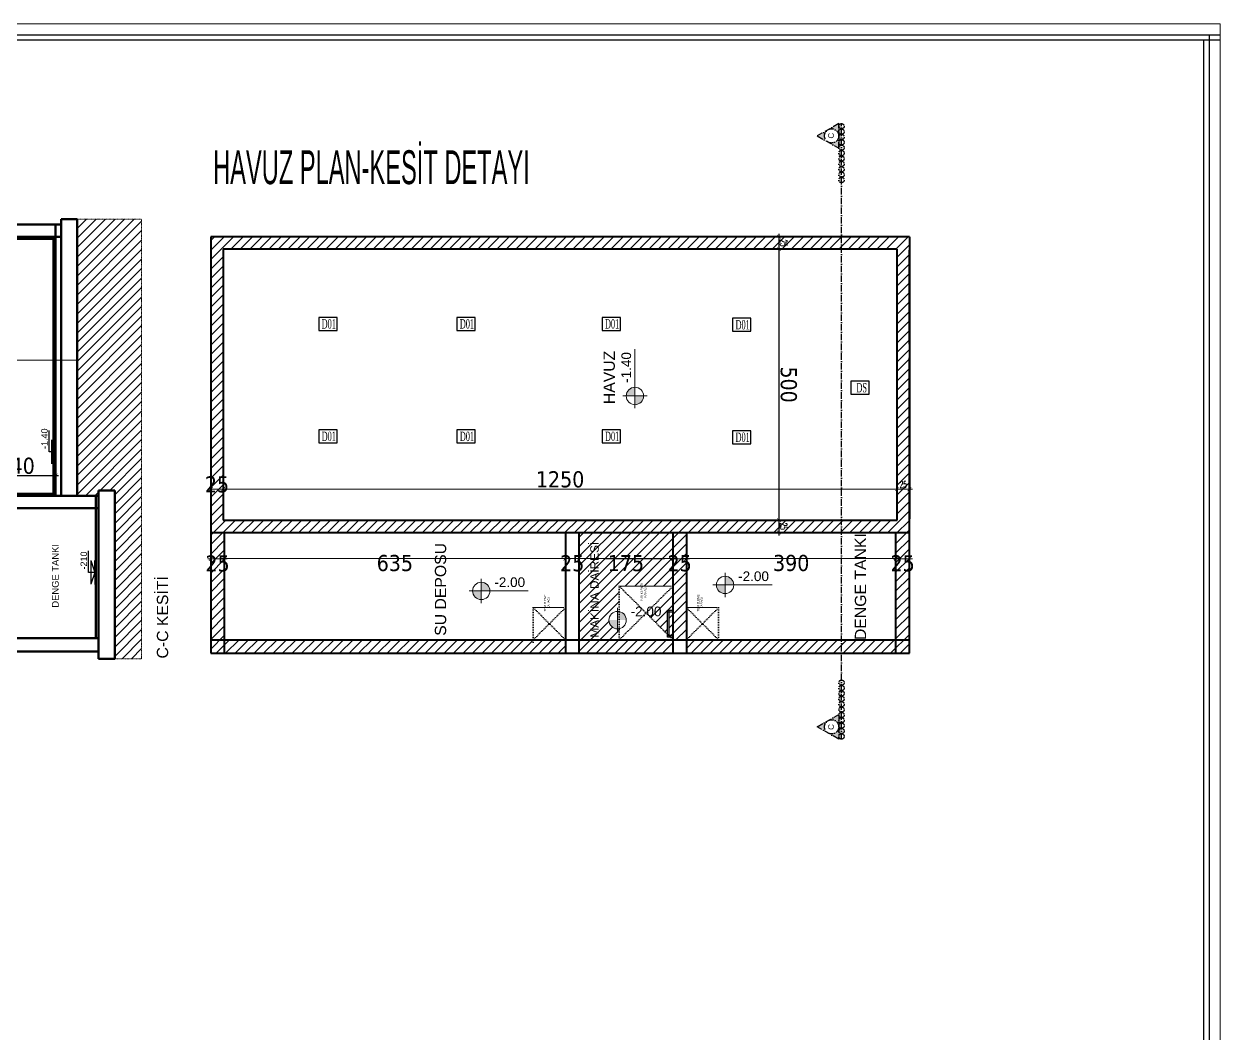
# Model space of a CAD drawing. Extents: x 775040 to 808375, y 4159409 to 4163651.
# Drawn here: x 806150 to 808375, y 4161411 to 4163289 of the extents above; entities that cross this region are included whole.
import ezdxf
from ezdxf.enums import TextEntityAlignment as Align

# ---------------------------------------------------------------- set-up
doc = ezdxf.new("R2010")
doc.units = 0
doc.header["$MEASUREMENT"] = 0
doc.header["$PDMODE"] = 3
for name, pattern in [('ACAD_ISO07W100', [3, 0, -3]), ('ACAD_ISO10W100', [18, 12, -3, 0, -3]), ('DASHED2', [0.1875, 0.125, -0.0625]), ('DUZ', [500, 500])]:
    doc.linetypes.add(name, pattern=pattern)
doc.layers.get('0').update_dxf_attribs({"linetype": 'DUZ'})
for name, color, linetype, lineweight in [('betonarme', 7, 'Continuous', 50), ('İNCE DÖŞEME', 252, 'Continuous', 9), ('KALIN', 30, 'Continuous', 18), ('Z_antet', 31, 'Continuous', 30), ('Z_dış ölçü', 115, 'Continuous', 25), ('Z_g3', 3, 'Continuous', 13), ('Z_iç ölçü dikey', 111, 'Continuous', 25), ('Z_iç ölçü yatay', 75, 'Continuous', 20), ('Z_kesit yazısı', 190, 'Continuous', 18), ('Z_kesit çizgisi', 6, 'ACAD_ISO10W100', 30), ('Z_kolon', 2, 'Continuous', 40), ('Z_tarama', 8, 'Continuous', 5), ('Z_yazı', 4, 'Continuous', 20), ('ÖLÇÜ', 7, 'Continuous', 30)]:
    doc.layers.add(name, color=color, linetype=linetype, lineweight=lineweight)
doc.layers.add('kot', color=4, linetype='Continuous')
doc.layers.add('YAZıMAHAL', color=4, linetype='Continuous')
doc.styles.add('ARIAL', font='ariblk.ttf', dxfattribs={"height": 1})
doc.styles.add('ETÜT', font='tahoma.ttf', dxfattribs={"height": 30})
doc.styles.add('KOT', font='ROMANS.SHX')
doc.styles.add('OLCUIC', font='ROMANS.SHX', dxfattribs={"width": 0.5})
doc.styles.add('SIMPLEX', font='arial.ttf', dxfattribs={"width": 0.5})
doc.styles.add('ÖLÇÜ', font='times.ttf', dxfattribs={"height": 15})
doc.styles.add('ÖLÇÜAKS', font='arial.ttf', dxfattribs={"height": 15})
doc.dimstyles.get("Standard").update_dxf_attribs({"dimtxt": 0.18, "dimasz": 0.18, "dimexe": 0.18, "dimexo": 0.0625, "dimgap": 0.09, "dimtad": 0, "dimtih": 1, "dimtoh": 1, "dimdec": 4, "dimzin": 0, "dimdsep": 46, "dimtxsty": 'Standard', "dimcen": 0.09, "dimadec": 0, "dimazin": 0, "dimtfac": 1, "dimtdec": 4, "dimtofl": 0, "dimtmove": 0, "dimatfit": 3, "dimfxl": 0, "dimtolj": 1, "dimtzin": 0, "dimarcsym": 0})

# ---------------------------------------------------------------- blocks, each defined once
blk = doc.blocks.new('_ARCHTICK')
at = {"color": 0, "linetype": 'ByBlock', "const_width": 0.15}
blk.add_lwpolyline([(-0.5, -0.5), (0.5, 0.5)], dxfattribs=at)
blk = doc.blocks.new('A$C4CFC0E7D')
at = {"layer": 'kot'}
for p, q in [((56, 0, 0), (0, 0, 0)), ((112, 20, 0), (1, 20, 0)), ((56, 0, 0), (1, 20, 0)), ((56, 0, 0), (56, 30, 0)), ((56, 30, 0), (156, 30, 0)), ((112, 20, 0), (56, 0, 0)), ((56, 0, 0), (112, 0, 0))]:
    blk.add_line(p, q, dxfattribs=at)
at = {"layer": 'kot', "style": 'ÖLÇÜAKS'}
blk.add_attdef('45', (69.9, 37.1, 0), '', height=30, dxfattribs=at)
blk = doc.blocks.new('*D1177')
at = {"layer": 'Defpoints', "color": 0, "transparency": 16777216}
for p in [(806208.5, 4162448.3), (806063.5, 4162410.7), (806208.5, 4162410.7)]:
    blk.add_point(p, dxfattribs=at)
at = {"layer": 'Z_iç ölçü dikey', "color": 0, "lineweight": -2, "transparency": 16777216}
blk.add_line((806058, 4162448.3), (806214, 4162448.3), dxfattribs=at)
at = {"layer": 'Z_iç ölçü dikey', "color": 0, "linetype": 'Continuous', "lineweight": -2, "transparency": 16777216}
for p, q in [((806063.5, 4162447.8), (806063.5, 4162453.6)), ((806208.5, 4162447.8), (806208.5, 4162453.6))]:
    blk.add_line(p, q, dxfattribs=at)
at = {"layer": 'Z_iç ölçü dikey', "color": 0, "lineweight": -2, "transparency": 16777216, "xscale": 7, "yscale": 7, "zscale": 7, "rotation": 180}
blk.add_blockref('_ARCHTICK', (806063.5, 4162448.3), dxfattribs=at)
at = {"layer": 'Z_iç ölçü dikey', "color": 0, "lineweight": -2, "transparency": 16777216, "xscale": 7, "yscale": 7, "zscale": 7}
blk.add_blockref('_ARCHTICK', (806208.5, 4162448.3), dxfattribs=at)
at = {"layer": 'Z_iç ölçü dikey', "color": 0, "transparency": 16777216, "insert": (806136, 4162466.4), "char_height": 30, "attachment_point": 5, "style": 'ETÜT'}
blk.add_mtext('\\A1;140', dxfattribs=at)

msp = doc.modelspace()

# ---------------------------------------------------------------- hatches: boundary and pattern name
at = {"layer": 'Z_kesit çizgisi', "lineweight": 30}
h = msp.add_hatch(color=256, dxfattribs=at)
h.paths.add_polyline_path([(807625.9, 4163080.44), (807645.9, 4163091.9, 0.5750713), (807645.9, 4163068.98)])
h.paths.add_polyline_path([(807652.57, 4163093.69, 0.1290494), (807646.06, 4163091.99), (807665.9, 4163103.35), (807665.9, 4163080.44), (807665.9, 4163057.53), (807646.06, 4163068.89, 0.1290494), (807652.57, 4163067.18, 1)])
h = msp.add_hatch(color=256, dxfattribs=at)
h.paths.add_polyline_path([(807670.9, 4163003.35), (807670.9, 4162993.35, -1)])
h.paths.add_polyline_path([(807670.9, 4163013.35), (807670.9, 4163003.35, -1)])
h.paths.add_polyline_path([(807670.9, 4163023.35), (807670.9, 4163013.35, -1)])
h.paths.add_polyline_path([(807670.9, 4163033.35), (807670.9, 4163023.35, -1)])
h.paths.add_polyline_path([(807670.9, 4163043.35), (807670.9, 4163033.35, -1)])
h.paths.add_polyline_path([(807670.9, 4163053.35), (807670.9, 4163043.35, -1)])
h.paths.add_polyline_path([(807670.9, 4163063.35), (807670.9, 4163053.35, -1)])
h.paths.add_polyline_path([(807670.9, 4163073.35), (807670.9, 4163063.35, -1)])
h.paths.add_polyline_path([(807670.9, 4163083.35), (807670.9, 4163073.35, -1)])
h.paths.add_polyline_path([(807670.9, 4163093.35), (807670.9, 4163083.35, -1)])
h.paths.add_polyline_path([(807670.9, 4163103.35), (807670.9, 4163093.35, -1)])
h = msp.add_hatch(color=256, dxfattribs=at)
h.paths.add_polyline_path([(807670.9, 4162057.98), (807670.9, 4162067.98, 1)])
h.paths.add_polyline_path([(807670.9, 4162047.98), (807670.9, 4162057.98, 1)])
h.paths.add_polyline_path([(807670.9, 4162037.98), (807670.9, 4162047.98, 1)])
h.paths.add_polyline_path([(807670.9, 4162027.98), (807670.9, 4162037.98, 1)])
h.paths.add_polyline_path([(807670.9, 4162017.98), (807670.9, 4162027.98, 1)])
h.paths.add_polyline_path([(807670.9, 4162007.98), (807670.9, 4162017.98, 1)])
h.paths.add_polyline_path([(807670.9, 4161997.98), (807670.9, 4162007.98, 1)])
h.paths.add_polyline_path([(807670.9, 4161987.98), (807670.9, 4161997.98, 1)])
h.paths.add_polyline_path([(807670.9, 4161977.98), (807670.9, 4161987.98, 1)])
h.paths.add_polyline_path([(807670.9, 4161967.98), (807670.9, 4161977.98, 1)])
h.paths.add_polyline_path([(807670.9, 4161957.98), (807670.9, 4161967.98, 1)])
h = msp.add_hatch(color=256, dxfattribs=at)
h.paths.add_polyline_path([(807625.9, 4161980.9), (807645.9, 4161969.44, -0.5750713), (807645.9, 4161992.35)])
h.paths.add_polyline_path([(807652.57, 4161967.64, -0.1290494), (807646.06, 4161969.35), (807665.9, 4161957.98), (807665.9, 4161980.9), (807665.9, 4162003.81), (807646.06, 4161992.44, -0.1290494), (807652.57, 4161994.15, -1)])
at = {"layer": 'Z_tarama', "linetype": 'DASHED2'}
h = msp.add_hatch(dxfattribs=at)
h.set_pattern_fill('ANSI31', color=256, scale=100, style=0)
h.set_pattern_definition([(45, (-14153.645, -1402.22), (-8.838834765, 8.838834765), [])])
h.paths.add_polyline_path([(806368.54, 4162925.66), (806248.54, 4162925.66), (806248.54, 4162915.66), (806248.54, 4162410.66), (806288.54, 4162410.66), (806288.54, 4162420.66), (806318.54, 4162420.66), (806318.54, 4162410.66), (806318.54, 4162117.66), (806318.54, 4162107.66), (806368.54, 4162107.66)])
h = msp.add_hatch(dxfattribs=at)
h.set_pattern_fill('ANSI31', color=256, scale=100, style=0)
h.paths.add_polyline_path([(807554.51, 4162892.66), (807549.21, 4162892.66), (806497.29, 4162892.66), (806497.29, 4162423.05), (806520.29, 4162423.05), (806520.29, 4162428.35), (806520.29, 4162869.66), (807554.51, 4162869.66), (807554.51, 4162875.16)])
h.paths.add_polyline_path([(807670.9, 4162892.66), (807554.51, 4162892.66), (807554.51, 4162869.66), (807555.01, 4162869.66), (807670.9, 4162869.66)])
h.paths.add_polyline_path([(807797.29, 4162892.66), (807670.9, 4162892.66), (807670.9, 4162869.66), (807774.29, 4162869.66), (807774.29, 4162423.05), (807779.79, 4162423.05), (807797.29, 4162423.05), (807797.29, 4162428.35)])
h.paths.add_polyline_path([(807797.29, 4162423.05), (807774.29, 4162423.05), (807774.29, 4162422.55), (807774.29, 4162365.66), (807670.9, 4162365.66), (807670.9, 4162342.66), (807797.29, 4162342.66)])
h.paths.add_polyline_path([(807554.51, 4162365.66), (807549.21, 4162365.66), (806520.29, 4162365.66), (806520.29, 4162423.05), (806497.29, 4162423.05), (806497.29, 4162422.55), (806497.29, 4162342.66), (807554.51, 4162342.66)])
h.paths.add_polyline_path([(807670.9, 4162365.66), (807554.51, 4162365.66), (807554.51, 4162342.66), (807555.01, 4162342.66), (807670.9, 4162342.66)])
h.paths.add_polyline_path([(807670.9, 4162142.66), (807382.29, 4162142.66), (807382.29, 4162137.66), (807382.29, 4162117.66), (807670.9, 4162117.66)])
h.paths.add_polyline_path([(807797.29, 4162293.74), (807772.29, 4162293.74), (807772.29, 4162288.44), (807772.29, 4162142.66), (807797.29, 4162142.66)])
h.paths.add_polyline_path([(807772.29, 4162142.66), (807670.9, 4162142.66), (807670.9, 4162117.66), (807772.29, 4162117.66)])
h.paths.add_polyline_path([(807797.29, 4162142.66), (807772.29, 4162142.66), (807772.29, 4162117.66), (807797.29, 4162117.66)])
h.paths.add_polyline_path([(807797.29, 4162342.66), (807772.29, 4162342.66), (807772.29, 4162293.74), (807797.29, 4162293.74)])
h.paths.add_polyline_path([(807382.29, 4162342.66), (807157.29, 4162342.66), (807157.29, 4162142.66), (807257.29, 4162142.66), (807257.29, 4162163.48, -0.4717418), (807237.99, 4162179.39, -0.4717418), (807257.29, 4162195.29), (807257.29, 4162242.66), (807357.29, 4162242.66), (807307.29, 4162192.66), (807347.29, 4162152.66), (807347.29, 4162197.66), (807350.29, 4162197.66), (807350.29, 4162149.66), (807357.29, 4162142.66), (807382.29, 4162142.66)])
h.paths.add_polyline_path([(807357.29, 4162294.01), (807357.54, 4162294.01), (807360.79, 4162297.26), (807360.79, 4162297.51)], flags=16)
h.paths.add_polyline_path([(807182.29, 4162293.82), (807182.29, 4162294.01), (807178.79, 4162290.51), (807178.79, 4162290.32)], flags=16)
h.paths.add_polyline_path([(807357.29, 4162142.66), (807182.29, 4162142.66), (807182.29, 4162117.66), (807357.29, 4162117.66)])
h.paths.add_polyline_path([(807157.29, 4162142.66), (806522.29, 4162142.66), (806522.29, 4162117.66), (807157.29, 4162117.66)])
h.paths.add_polyline_path([(806522.29, 4162342.66), (806497.29, 4162342.66), (806497.29, 4162142.66), (806522.29, 4162142.66)])
h.paths.add_polyline_path([(806522.29, 4162142.66), (806497.29, 4162142.66), (806497.29, 4162117.66), (806522.29, 4162117.66)])
h.paths.add_polyline_path([(807182.29, 4162342.66), (807157.29, 4162342.66), (807157.29, 4162142.66), (807182.29, 4162142.66)], flags=16)
h.paths.add_polyline_path([(806478.75, 4162401.09), (806538.8, 4162401.09), (806538.8, 4162465.9), (806478.75, 4162465.9)], flags=9)
h.paths.add_polyline_path([(807553.89, 4162889.34), (807553.89, 4162872.97), (807572.64, 4162872.97), (807572.64, 4162889.34)], flags=9)
h.paths.add_polyline_path([(807777.61, 4162422.43), (807793.98, 4162422.43), (807793.98, 4162441.18), (807777.61, 4162441.18)], flags=9)
h.paths.add_polyline_path([(807553.89, 4162362.34), (807553.89, 4162345.97), (807572.64, 4162345.97), (807572.64, 4162362.34)], flags=9)
h.paths.add_polyline_path([(807754.75, 4162254.28), (807814.8, 4162254.28), (807814.8, 4162319.09), (807754.75, 4162319.09)], flags=9)
h.paths.add_polyline_path([(807339.75, 4162254.3), (807399.8, 4162254.3), (807399.8, 4162319.11), (807339.75, 4162319.11)], flags=9)
h.paths.add_polyline_path([(807139.75, 4162254.36), (807199.8, 4162254.36), (807199.8, 4162319.17), (807139.75, 4162319.17)], flags=9)
h.paths.add_polyline_path([(807227.31, 4162254.55), (807309.88, 4162254.55), (807309.88, 4162319.35), (807227.31, 4162319.35)], flags=24)
h.paths.add_polyline_path([(807274.21, 4162176.75), (807340.53, 4162176.75), (807340.53, 4162213.85), (807274.21, 4162213.85)], flags=25)
h.paths.add_polyline_path([(807310.86, 4162214.26), (807310.86, 4162248.93), (807295.24, 4162248.93), (807295.24, 4162214.26)], flags=25)
h.paths.add_polyline_path([(807229.43, 4162142.9), (807229.43, 4162329.28), (807196.97, 4162329.28), (807196.97, 4162142.9)], flags=24)
h.paths.add_polyline_path([(806479.75, 4162253.95), (806539.8, 4162253.95), (806539.8, 4162318.75), (806479.75, 4162318.75)], flags=9)
at = {"layer": 'Z_yazı', "linetype": 'Continuous'}
h = msp.add_hatch(color=256, dxfattribs=at)
h.paths.add_polyline_path([(807270.32, 4162596.52), (807286.52, 4162596.52), (807286.52, 4162612.72, 0.4142136)])
h.paths.add_polyline_path([(807286.52, 4162596.52), (807286.52, 4162580.32, 0.4142136), (807302.72, 4162596.52)])
h = msp.add_hatch(color=256, dxfattribs=at)
h.paths.add_polyline_path([(807000.55, 4162250), (807000.55, 4162233.8), (807016.75, 4162233.8, 0.4142136)])
h.paths.add_polyline_path([(807000.55, 4162233.8), (806984.35, 4162233.8, 0.4142136), (807000.55, 4162217.6)])
h = msp.add_hatch(color=256, dxfattribs=at)
h.paths.add_polyline_path([(807454.27, 4162261.08), (807454.27, 4162244.88), (807470.47, 4162244.88, 0.4142136)])
h.paths.add_polyline_path([(807454.27, 4162244.88), (807438.07, 4162244.88, 0.4142136), (807454.27, 4162228.68)])
h = msp.add_hatch(color=256, dxfattribs=at)
h.paths.add_polyline_path([(807254.19, 4162195.59), (807254.19, 4162179.39), (807270.39, 4162179.39, 0.4142136)])
h.paths.add_polyline_path([(807254.19, 4162179.39), (807237.99, 4162179.39, 0.4142136), (807254.19, 4162163.19)])

# ---------------------------------------------------------------- linework, layer by layer
at = {"layer": 'betonarme'}
for p, q in [((806123.54, 4162915.66), (806218.54, 4162915.66)), ((806208.54, 4162915.66), (806208.54, 4162855.8)), ((806248.54, 4162925.66), (806218.54, 4162925.66)), ((806218.54, 4162925.66), (806218.54, 4162915.66)), ((806218.54, 4162915.66), (806218.54, 4162855.8)), ((806248.54, 4162915.66), (806248.54, 4162925.66)), ((806248.54, 4162410.66), (806248.54, 4162915.66)), ((806058.54, 4162891.16), (806207.04, 4162891.16)), ((806058.54, 4162890.66), (806206.54, 4162890.66)), ((806063.54, 4162892.66), (806218.54, 4162892.66)), ((806206.54, 4162890.66), (806206.54, 4162855.8)), ((806207.04, 4162891.16), (806207.04, 4162855.8)), ((806208.54, 4162410.66), (806208.54, 4162855.8)), ((806218.54, 4162410.66), (806218.54, 4162855.8)), ((806318.54, 4162420.66), (806288.54, 4162420.66)), ((806288.54, 4162420.66), (806288.54, 4162410.66)), ((806318.54, 4162410.66), (806318.54, 4162420.66)), ((806063.54, 4162410.66), (806288.54, 4162410.66)), ((806283.54, 4162145.8), (806283.54, 4162410.66)), ((806288.54, 4162117.66), (806288.54, 4162410.66)), ((806318.54, 4162117.66), (806318.54, 4162410.66)), ((806123.54, 4162387.66), (806288.54, 4162387.66)), ((806288.54, 4162145.8), (806078.54, 4162145.8)), ((806288.54, 4162120.8), (806063.54, 4162120.8)), ((806288.54, 4162107.66), (806288.54, 4162117.66)), ((806318.54, 4162117.66), (806318.54, 4162107.66)), ((806318.54, 4162107.66), (806288.54, 4162107.66))]:
    msp.add_line(p, q, dxfattribs=at)
at = {"layer": 'İNCE DÖŞEME'}
for p, q in [((806058.54, 4162889.66), (806205.54, 4162889.66)), ((806058.54, 4162888.66), (806204.54, 4162888.66)), ((806058.54, 4162887.66), (806203.54, 4162887.66)), ((806203.54, 4162887.66), (806203.54, 4162855.8)), ((806204.54, 4162888.66), (806204.54, 4162855.8)), ((806205.54, 4162889.66), (806205.54, 4162855.8)), ((806203.54, 4162415.66), (806203.54, 4162855.8)), ((806204.54, 4162414.66), (806204.54, 4162855.8)), ((806205.54, 4162413.66), (806205.54, 4162855.8)), ((806206.54, 4162412.66), (806206.54, 4162855.8)), ((806207.04, 4162412.16), (806207.04, 4162855.8)), ((806058.54, 4162415.66), (806203.54, 4162415.66)), ((806058.54, 4162414.66), (806204.54, 4162414.66)), ((806058.54, 4162413.66), (806205.54, 4162413.66)), ((806058.54, 4162412.66), (806206.54, 4162412.66)), ((806058.54, 4162412.16), (806207.04, 4162412.16))]:
    msp.add_line(p, q, dxfattribs=at)
at = {"layer": 'KALIN'}
for p, q in [((808375.4, 4163288.75), (801720.3, 4163288.75)), ((801740.3, 4163288.75), (808375.4, 4163288.75)), ((808375.4, 4159408.75), (808375.4, 4163288.75)), ((808375.4, 4163288.75), (808375.4, 4159408.75))]:
    msp.add_line(p, q, dxfattribs=at)
at = {"layer": 'Z_antet'}
for p, q in [((801860.3, 4163268.75), (808375.4, 4163268.75)), ((808355.4, 4163268.75), (808355.4, 4159428.75)), ((808375.4, 4163258.75), (801870.3, 4163258.75)), ((808345.4, 4159438.75), (808345.4, 4163258.75))]:
    msp.add_line(p, q, dxfattribs=at)
at = {"layer": 'Z_dış ölçü', "color": 0, "linetype": 'ACAD_ISO07W100', "lineweight": 20}
for p, q in [((807257.29, 4162242.66), (807357.29, 4162242.66)), ((807257.29, 4162142.66), (807357.29, 4162242.66)), ((807257.29, 4162242.66), (807357.29, 4162142.66)), ((807257.29, 4162242.66), (807257.29, 4162142.66)), ((807097.29, 4162202.66), (807157.29, 4162202.66)), ((807157.29, 4162142.66), (807097.29, 4162202.66)), ((807097.29, 4162202.66), (807097.29, 4162142.66)), ((807097.29, 4162142.66), (807157.29, 4162202.66)), ((807097.29, 4162137.66), (807097.29, 4162197.66)), ((807157.29, 4162202.66), (807157.29, 4162142.66)), ((807382.29, 4162202.66), (807442.29, 4162202.66)), ((807442.29, 4162142.66), (807382.29, 4162202.66)), ((807382.29, 4162202.66), (807382.29, 4162142.66)), ((807382.29, 4162142.66), (807442.29, 4162202.66)), ((807382.29, 4162137.66), (807382.29, 4162197.66)), ((807442.29, 4162202.66), (807442.29, 4162142.66))]:
    msp.add_line(p, q, dxfattribs=at)
at = {"layer": 'Z_g3'}
msp.add_line((805913.16, 4162663.16), (806248.54, 4162663.16), dxfattribs=at)
at = {"layer": 'Z_iç ölçü dikey', "linetype": 'Continuous'}
for p, q in [((807555.01, 4162892.66), (807549.21, 4162892.66)), ((807555.01, 4162869.66), (807549.21, 4162869.66)), ((807555.01, 4162869.66), (807549.21, 4162869.66)), ((807555.01, 4162365.66), (807549.21, 4162365.66)), ((807555.01, 4162365.66), (807549.21, 4162365.66)), ((807555.01, 4162342.66), (807549.21, 4162342.66))]:
    msp.add_line(p, q, dxfattribs=at)
at = {"layer": 'Z_iç ölçü dikey'}
for p, q in [((807554.51, 4162898.16), (807554.51, 4162864.16)), ((807554.51, 4162875.16), (807554.51, 4162360.16)), ((807554.51, 4162371.16), (807554.51, 4162337.16))]:
    msp.add_line(p, q, dxfattribs=at)
at = {"layer": 'Z_iç ölçü dikey', "color": 5, "linetype": 'Continuous'}
for p, q in [((807347.29, 4162147.66), (807347.29, 4162197.66)), ((807347.29, 4162197.66), (807357.29, 4162197.66)), ((807350.29, 4162147.66), (807350.29, 4162197.66)), ((807347.29, 4162194.66), (807357.29, 4162194.66)), ((807357.29, 4162150.66), (807347.29, 4162150.66)), ((807357.29, 4162147.66), (807347.29, 4162147.66))]:
    msp.add_line(p, q, dxfattribs=at)
at = {"layer": 'Z_iç ölçü yatay'}
for p, q in [((806525.79, 4162423.05), (806491.79, 4162423.05)), ((807779.79, 4162423.05), (806514.79, 4162423.05)), ((807802.79, 4162423.05), (807768.79, 4162423.05)), ((806527.79, 4162293.41), (806491.79, 4162293.41)), ((806497.29, 4162301.41), (806497.29, 4162288.11)), ((806516.79, 4162294.15), (807162.79, 4162294.15)), ((806522.29, 4162301.41), (806522.29, 4162288.11)), ((806522.29, 4162286.15), (806522.29, 4162299.45)), ((807187.79, 4162293.82), (807151.79, 4162293.82)), ((807157.29, 4162301.82), (807157.29, 4162288.52)), ((807157.29, 4162286.15), (807157.29, 4162299.45)), ((807176.79, 4162294.01), (807362.79, 4162294.01)), ((807182.29, 4162302.01), (807182.29, 4162288.71)), ((807182.29, 4162301.82), (807182.29, 4162288.52)), ((807351.79, 4162293.76), (807387.79, 4162293.76)), ((807357.29, 4162302.01), (807357.29, 4162288.71)), ((807357.29, 4162301.76), (807357.29, 4162288.46)), ((807376.79, 4162294.29), (807777.79, 4162294.29)), ((807382.29, 4162302.29), (807382.29, 4162288.99)), ((807382.29, 4162301.76), (807382.29, 4162288.46)), ((807766.79, 4162293.74), (807802.79, 4162293.74)), ((807772.29, 4162302.29), (807772.29, 4162288.99)), ((807772.29, 4162301.74), (807772.29, 4162288.44)), ((807797.29, 4162301.74), (807797.29, 4162288.44))]:
    msp.add_line(p, q, dxfattribs=at)
at = {"layer": 'Z_iç ölçü yatay', "linetype": 'Continuous'}
for p, q in [((806497.29, 4162422.55), (806497.29, 4162428.35)), ((806520.29, 4162422.55), (806520.29, 4162428.35)), ((806520.29, 4162422.55), (806520.29, 4162428.35)), ((807774.29, 4162422.55), (807774.29, 4162428.35)), ((807774.29, 4162422.55), (807774.29, 4162428.35)), ((807797.29, 4162422.55), (807797.29, 4162428.35))]:
    msp.add_line(p, q, dxfattribs=at)
at = {"layer": 'Z_kesit çizgisi'}
msp.add_line((807670.9, 4161957.98), (807670.9, 4163103.35), dxfattribs=at)
at = {"layer": 'Z_kesit çizgisi', "lineweight": 30}
for points in [[(807625.9, 4163080.44), (807665.9, 4163057.53), (807665.9, 4163080.44), (807665.9, 4163103.35)], [(807625.9, 4161980.9), (807665.9, 4162003.81), (807665.9, 4161980.9), (807665.9, 4161957.98)]]:
    msp.add_lwpolyline(points, close=True, dxfattribs=at)
for centre, radius in [((807652.57, 4163080.44), 13.25), ((807670.9, 4163098.35), 5), ((807670.9, 4163088.35), 5), ((807670.9, 4163078.35), 5), ((807670.9, 4163068.35), 5), ((807670.9, 4163058.35), 5), ((807670.9, 4163048.35), 5), ((807670.9, 4163038.35), 5), ((807670.9, 4163028.35), 5), ((807670.9, 4163018.35), 5), ((807670.9, 4163008.35), 5), ((807670.9, 4162998.35), 5), ((807670.9, 4162062.98), 5), ((807670.9, 4162052.98), 5), ((807670.9, 4162042.98), 5), ((807670.9, 4162032.98), 5), ((807670.9, 4162022.98), 5), ((807670.9, 4162012.98), 5), ((807670.9, 4162002.98), 5), ((807670.9, 4161992.98), 5), ((807652.57, 4161980.9), 13.25), ((807670.9, 4161982.98), 5), ((807670.9, 4161972.98), 5), ((807670.9, 4161962.98), 5)]:
    msp.add_circle(centre, radius, dxfattribs=at)
at = {"layer": 'Z_kolon'}
for p, q in [((807797.29, 4162892.66), (806497.29, 4162892.66)), ((806497.29, 4162892.66), (806497.29, 4162342.66)), ((807797.29, 4162892.66), (807797.29, 4162367.66)), ((807774.29, 4162869.66), (806520.29, 4162869.66)), ((806520.29, 4162869.66), (806520.29, 4162365.66)), ((807774.29, 4162365.66), (807774.29, 4162869.66)), ((807797.29, 4162692.66), (807797.29, 4162867.66)), ((807797.29, 4162342.66), (807797.29, 4162667.66)), ((806520.29, 4162365.66), (807774.29, 4162365.66)), ((806497.29, 4162342.66), (807797.29, 4162342.66)), ((806497.29, 4162342.66), (806497.29, 4162117.66)), ((806522.29, 4162342.66), (806522.29, 4162117.66)), ((807157.29, 4162342.66), (807157.29, 4162117.66)), ((807182.29, 4162342.66), (807182.29, 4162117.66)), ((807357.29, 4162342.66), (807357.29, 4162117.66)), ((807382.29, 4162342.66), (807382.29, 4162117.66)), ((807772.29, 4162117.66), (807772.29, 4162342.66)), ((807797.29, 4162117.66), (807797.29, 4162342.66)), ((806497.29, 4162142.66), (807797.29, 4162142.66)), ((806497.29, 4162117.66), (807797.29, 4162117.66))]:
    msp.add_line(p, q, dxfattribs=at)
at = {"layer": 'Z_tarama', "linetype": 'DASHED2'}
for p, q in [((806248.54, 4162925.66), (806368.54, 4162925.66)), ((806368.54, 4162107.66), (806368.54, 4162925.66)), ((806318.54, 4162107.66), (806368.54, 4162107.66))]:
    msp.add_line(p, q, dxfattribs=at)
at = {"layer": 'Z_yazı', "linetype": 'Continuous'}
for p, q in [((807286.52, 4162573.84), (807286.52, 4162683.86)), ((807263.84, 4162596.52), (807309.2, 4162596.52)), ((807231.51, 4162293.33), (807341.53, 4162293.33)), ((807454.27, 4162267.56), (807454.27, 4162222.2)), ((807000.55, 4162256.48), (807000.55, 4162211.12)), ((807431.59, 4162244.88), (807541.6, 4162244.88)), ((806977.87, 4162233.8), (807087.88, 4162233.8)), ((807254.19, 4162202.07), (807254.19, 4162156.71))]:
    msp.add_line(p, q, dxfattribs=at)
for centre in [(807286.52, 4162596.52), (807000.55, 4162233.8), (807454.27, 4162244.88), (807254.19, 4162179.39)]:
    msp.add_circle(centre, 16.2, dxfattribs=at)
at = {"layer": 'ÖLÇÜ'}
for points in [[(806698.16, 4162718.57), (806732.3, 4162718.57), (806732.3, 4162742.59), (806698.16, 4162742.59)], [(806955.25, 4162718.57), (806989.39, 4162718.57), (806989.39, 4162742.59), (806955.25, 4162742.59)], [(807225.36, 4162718.57), (807259.5, 4162718.57), (807259.5, 4162742.59), (807225.36, 4162742.59)], [(807468.3, 4162716.98), (807502.44, 4162716.98), (807502.44, 4162741), (807468.3, 4162741)], [(807688.42, 4162599.83), (807722.56, 4162599.83), (807722.56, 4162623.85), (807688.42, 4162623.85)], [(806698.16, 4162509.24), (806732.3, 4162509.24), (806732.3, 4162533.26), (806698.16, 4162533.26)], [(806955.25, 4162509.24), (806989.39, 4162509.24), (806989.39, 4162533.26), (806955.25, 4162533.26)], [(807225.36, 4162509.24), (807259.5, 4162509.24), (807259.5, 4162533.26), (807225.36, 4162533.26)], [(807468.3, 4162507.65), (807502.44, 4162507.65), (807502.44, 4162531.67), (807468.3, 4162531.67)]]:
    msp.add_lwpolyline(points, close=True, dxfattribs=at)

# ---------------------------------------------------------------- block references
at = {"layer": 'kot', "xscale": 0.400000000372529, "yscale": 0.400000000372529, "zscale": 0.400000000372529, "rotation": 90}
for p, values in [((806208.54, 4162469.93), {'45': '-1.40'}), ((806281.73, 4162245.65), {'45': '-210'})]:
    msp.add_blockref('A$C4CFC0E7D', p, dxfattribs=at).add_auto_attribs(values)
at = {"layer": 'Z_iç ölçü dikey', "xscale": 7, "yscale": 7, "zscale": 7}
for p, rotation in [((807554.51, 4162892.66), 90), ((807554.51, 4162869.66), 269.9999999999999), ((807554.51, 4162869.66), 90), ((807554.51, 4162365.66), 269.9999999999999), ((807554.51, 4162365.66), 90), ((807554.51, 4162342.66), 269.9999999999999)]:
    msp.add_blockref('_ARCHTICK', p, dxfattribs=dict(at, rotation=rotation))
at = {"layer": 'Z_iç ölçü yatay', "xscale": 7, "yscale": 7, "zscale": 7}
for p, rotation in [((806497.29, 4162423.05), 179.9999999999999), ((806520.29, 4162423.05), 179.9999999999999), ((807774.29, 4162423.05), 179.9999999999999), ((806497.29, 4162293.41), 180), ((806522.29, 4162294.15), 180), ((807157.29, 4162293.82), 180), ((807182.29, 4162294.01), 180), ((807357.29, 4162293.76), 180), ((807382.29, 4162294.29), 180), ((807772.29, 4162293.74), 180)]:
    msp.add_blockref('_ARCHTICK', p, dxfattribs=dict(at, rotation=rotation))
for p in [(806520.29, 4162423.05), (807774.29, 4162423.05), (807797.29, 4162423.05), (806522.29, 4162293.41), (807157.29, 4162294.15), (807182.29, 4162293.82), (807357.29, 4162294.01), (807382.29, 4162293.76), (807772.29, 4162294.29), (807797.29, 4162293.74)]:
    msp.add_blockref('_ARCHTICK', p, dxfattribs=at)

# ---------------------------------------------------------------- texts
at = {"layer": 'YAZıMAHAL', "linetype": 'Continuous', "insert": (806208.08, 4162261.84), "char_height": 12.5, "width": 147.9858, "attachment_point": 5, "rotation": 90, "style": 'ARIAL'}
msp.add_mtext('{\\fArial|b0|i0|c162|p34;DENGE TANKI}', dxfattribs=at)
at = {"layer": 'Z_dış ölçü', "color": 0, "linetype": 'ACAD_ISO07W100', "lineweight": 20, "attachment_point": 5, "rotation": 90, "style": 'ARIAL'}
for s, insert, char_height, width in [('{\\fArial|b0|i0|c162|p34;DENGE TANKI}', (807706.37, 4162241.72), 21, 311.9787), ('{\\fArial|b0|i0|c162|p34;SU DEPOSU}', (806924.84, 4162236.6), 21, 311.9787), ('{\\fArial|b0|i0|c162|p34;MAKİNA DAİRESİ}', (807211.4, 4162236), 15.75, 233.984), ('{\\fArial|b0|i0|c162|p34;İNİŞ KAPAĞI\\PKAPAĞI}', (807302.55, 4162231.58), 3.9375, 58.496), ('{\\fArial|b0|i0|c162|p34;TEMİZLEME \\PKAPAĞI}', (807122.55, 4162211.58), 3.9375, 58.496), ('{\\fArial|b0|i0|c162|p34;TEMİZLEME \\PKAPAĞI}', (807407.55, 4162211.58), 3.9375, 58.496)]:
    msp.add_mtext(s, dxfattribs=dict(at, insert=insert, char_height=char_height, width=width))
at = {"layer": 'Z_iç ölçü dikey', "attachment_point": 5, "rotation": 270}
for s, insert, char_height, style in [('\\A1;25', (807563.26, 4162881.16), 12.5, 'OLCUIC'), ('\\A1;500', (807572.63, 4162617.66), 30, 'ETÜT'), ('\\A1;25', (807563.26, 4162354.16), 12.5, 'OLCUIC')]:
    msp.add_mtext(s, dxfattribs=dict(at, insert=insert, char_height=char_height, style=style))
at = {"layer": 'Z_iç ölçü yatay', "attachment_point": 5}
for s, insert, char_height, style in [('\\A1;25', (806508.79, 4162431.8), 30, 'ETÜT'), ('\\A1;1250', (807147.29, 4162441.18), 30, 'ETÜT'), ('\\A1;25', (807785.79, 4162431.8), 12.5, 'OLCUIC'), ('\\A1;25', (806509.79, 4162284.66), 30, 'ETÜT'), ('\\A1;635', (806839.79, 4162285.4), 30, 'ETÜT'), ('\\A1;25', (807169.79, 4162285.07), 30, 'ETÜT'), ('\\A1;175', (807269.79, 4162285.26), 30, 'ETÜT'), ('\\A1;25', (807369.79, 4162285.01), 30, 'ETÜT'), ('\\A1;390', (807577.29, 4162285.54), 30, 'ETÜT'), ('\\A1;25', (807784.79, 4162284.99), 30, 'ETÜT')]:
    msp.add_mtext(s, dxfattribs=dict(at, insert=insert, char_height=char_height, style=style))
at = {"layer": 'Z_kesit yazısı', "char_height": 10.66, "width": 187.9858, "attachment_point": 5, "rotation": 90, "style": 'KOT'}
for insert in [(807651.56, 4163080.78), (807651.56, 4161980.56)]:
    msp.add_mtext('{\\fArial|b0|i0|c162|p34;C}', dxfattribs=dict(at, insert=insert))
at = {"layer": 'Z_yazı', "ltscale": 0.01, "style": 'SIMPLEX', "width": 0.5}
msp.add_text('HAVUZ PLAN-KESİT DETAYI', height=63, dxfattribs=at).set_placement((806796.19, 4163022.16), align=Align.MIDDLE_CENTER)
at = {"layer": 'Z_yazı', "char_height": 21, "width": 311.9787, "attachment_point": 5, "rotation": 90, "style": 'ARIAL'}
for s, insert in [('{\\fArial|b0|i0|c162|p34;HAVUZ}', (807238.77, 4162630.98)), ('{\\fArial|b0|i0|c162|p34;C-C KESİTİ}', (806407.54, 4162184.64))]:
    msp.add_mtext(s, dxfattribs=dict(at, insert=insert))
at = {"layer": 'Z_yazı', "linetype": 'Continuous', "insert": (807270.44, 4162649.49), "char_height": 18, "width": 66.3895, "attachment_point": 5, "rotation": 90, "style": 'ARIAL'}
msp.add_mtext('{\\fArial|b0|i0|c162|p34;-1.40}', dxfattribs=at)
at = {"layer": 'Z_yazı', "linetype": 'Continuous', "char_height": 18, "width": 66.3895, "attachment_point": 5, "style": 'ARIAL'}
for insert in [(807507.24, 4162260.96), (807053.52, 4162249.88), (807307.17, 4162195.47)]:
    msp.add_mtext('{\\fArial|b0|i0|c162|p34;-2.00}', dxfattribs=dict(at, insert=insert))
at = {"layer": 'ÖLÇÜ', "style": 'ÖLÇÜ', "width": 0.5}
for s, p in [('D01', (806703.6, 4162721.95)), ('D01', (806960.7, 4162721.95)), ('D01', (807230.81, 4162721.95)), ('D01', (807473.75, 4162720.36)), ('DS', (807698.71, 4162603.21)), ('D01', (806703.6, 4162512.62)), ('D01', (806960.7, 4162512.62)), ('D01', (807230.81, 4162512.62)), ('D01', (807473.75, 4162511.03))]:
    msp.add_text(s, height=17.5, dxfattribs=at).set_placement(p)

# ---------------------------------------------------------------- dimensions: what is measured, and where the dimension line sits
at = {"layer": 'Z_iç ölçü dikey'}
dim = msp.add_linear_dim(base=(806208.54, 4162448.29), p1=(806063.54, 4162410.66), p2=(806208.54, 4162410.66), angle=180, text='140', dimstyle='Standard', override={"dimtxt": 12.5, "dimasz": 7, "dimexe": 5.3, "dimexo": 5, "dimgap": 2.5, "dimtad": 1, "dimtih": 0, "dimtoh": 0, "dimdec": 0, "dimzin": 9, "dimtxsty": 'ETÜT', "dimblk1": 'ARCHTICK', "dimblk2": 'ARCHTICK', "dimsah": 1, "dimcen": 0, "dimdle": 5.5, "dimtdec": 0, "dimtix": 1, "dimtmove": 1, "dimldrblk": 'ARCHTICK', "dimfxl": 0.5, "dimfxlon": 1}, dxfattribs=at)
dim.commit()
dim.dimension.update_dxf_attribs({"geometry": '*D1177', "text_midpoint": (806136.04, 4162466.41)})

doc.saveas('drawing.dxf')
